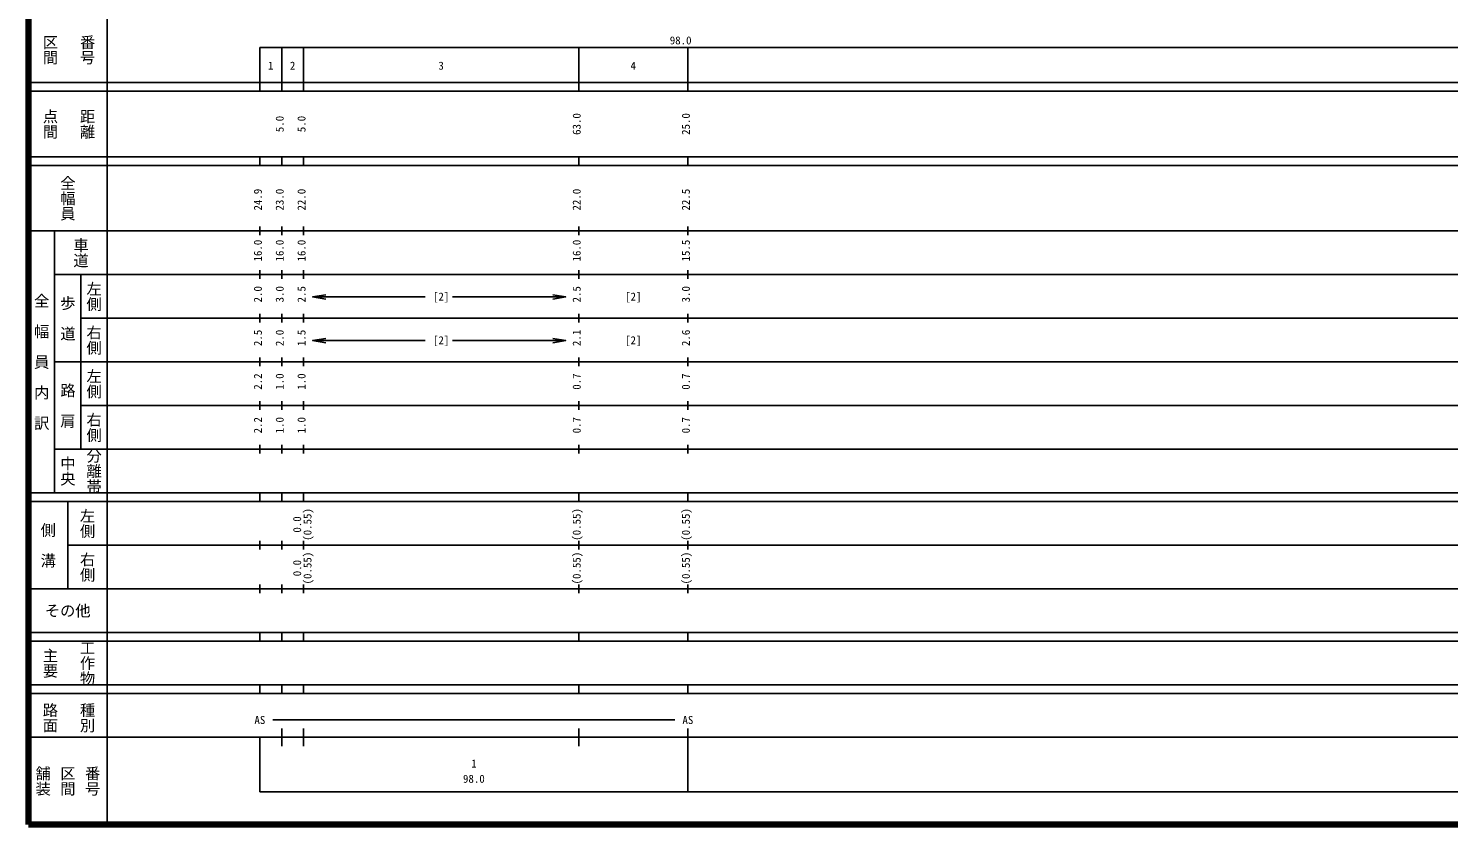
# Model space of a CAD drawing. Units: millimetres on the paper, enlarged 1000 times. Extents: x 40000 to 680000, y 20000 to 380000.
# Drawn here: x 40000 to 365183, y 20000 to 202409 of the extents above; entities that cross this region are included whole.
import ezdxf
from ezdxf.enums import TextEntityAlignment as Align

# ---------------------------------------------------------------- set-up
doc = ezdxf.new("R2010")
doc.units = ezdxf.units.MM
doc.header["$LTSCALE"] = 1000
doc.layers.add('M-TTL', color=2, linetype='Continuous', lineweight=140)
doc.layers.add('M-TTL-BAND', color=7, linetype='Continuous', lineweight=25)
doc.styles.add('@ＭＳ ゴシック', font='')
doc.styles.add('ＭＳ ゴシック', font='')
doc.styles.get('@ＭＳ ゴシック').set_extended_font_data('@MS Gothic')
doc.styles.get('ＭＳ ゴシック').set_extended_font_data('MS Gothic')

# ---------------------------------------------------------------- blocks, each defined once
blk = doc.blocks.new('open_arrow')
at = {"color": 0, "linetype": 'Continuous', "lineweight": -2}
blk.add_lwpolyline([(7.5, 1.25), (0, 0), (7.5, -1.25)], dxfattribs=at)

msp = doc.modelspace()

# ---------------------------------------------------------------- linework, layer by layer
at = {"layer": 'M-TTL'}
for p, q in [((40000, 380000), (40000, 20000)), ((40000, 20000), (680000, 20000))]:
    msp.add_line(p, q, dxfattribs=at)
at = {"layer": 'M-TTL-BAND'}
for p, q in [((58000, 370000), (58000, 20000)), ((93000, 198000), (93000, 188000)), ((93000, 198000), (579000, 198000)), ((98000, 188000), (98000, 198000)), ((103000, 188000), (103000, 198000)), ((166000, 188000), (166000, 198000)), ((191000, 188000), (191000, 198000)), ((40000, 190000), (579000, 190000)), ((40000, 188000), (579000, 188000)), ((40000, 173000), (579000, 173000)), ((93000, 171000), (93000, 173000)), ((98000, 171000), (98000, 173000)), ((103000, 171000), (103000, 173000)), ((166000, 171000), (166000, 173000)), ((191000, 171000), (191000, 173000)), ((40000, 171000), (579000, 171000)), ((93000, 155000), (93000, 157000)), ((98000, 155000), (98000, 157000)), ((103000, 155000), (103000, 157000)), ((166000, 155000), (166000, 157000)), ((191000, 155000), (191000, 157000)), ((40000, 156000), (579000, 156000)), ((46000, 96000), (46000, 156000)), ((93000, 145000), (93000, 147000)), ((98000, 145000), (98000, 147000)), ((103000, 145000), (103000, 147000)), ((166000, 145000), (166000, 147000)), ((191000, 145000), (191000, 147000)), ((46000, 146000), (579000, 146000)), ((52000, 146000), (52000, 106000)), ((105074, 140876), (130866, 140876)), ((163050, 140876), (137112, 140876)), ((93000, 135000), (93000, 137000)), ((98000, 135000), (98000, 137000)), ((103000, 135000), (103000, 137000)), ((166000, 135000), (166000, 137000)), ((191000, 135000), (191000, 137000)), ((52000, 136000), (579000, 136000)), ((105074, 130896), (130866, 130896)), ((163050, 130896), (137112, 130896)), ((93000, 125000), (93000, 127000)), ((98000, 125000), (98000, 127000)), ((103000, 125000), (103000, 127000)), ((166000, 125000), (166000, 127000)), ((191000, 125000), (191000, 127000)), ((46000, 126000), (579000, 126000)), ((52000, 116000), (579000, 116000)), ((93000, 115000), (93000, 117000)), ((98000, 115000), (98000, 117000)), ((103000, 115000), (103000, 117000)), ((166000, 115000), (166000, 117000)), ((191000, 115000), (191000, 117000)), ((46000, 106000), (579000, 106000)), ((93000, 105000), (93000, 107000)), ((98000, 105000), (98000, 107000)), ((103000, 105000), (103000, 107000)), ((166000, 105000), (166000, 107000)), ((191000, 105000), (191000, 107000)), ((40000, 96000), (579000, 96000)), ((93000, 94000), (93000, 96000)), ((98000, 94000), (98000, 96000)), ((103000, 94000), (103000, 96000)), ((166000, 94000), (166000, 96000)), ((191000, 94000), (191000, 96000)), ((40000, 94000), (579000, 94000)), ((49000, 94000), (49000, 74000)), ((93000, 83000), (93000, 85000)), ((98000, 83000), (98000, 85000)), ((103000, 83000), (103000, 85000)), ((166000, 83000), (166000, 85000)), ((191000, 83000), (191000, 85000)), ((49000, 84000), (579000, 84000)), ((93000, 73000), (93000, 75000)), ((98000, 73000), (98000, 75000)), ((103000, 73000), (103000, 75000)), ((166000, 73000), (166000, 75000)), ((191000, 73000), (191000, 75000)), ((40000, 74000), (579000, 74000)), ((40000, 64000), (579000, 64000)), ((40000, 62000), (579000, 62000)), ((93000, 62000), (93000, 64000)), ((98000, 62000), (98000, 64000)), ((103000, 62000), (103000, 64000)), ((166000, 62000), (166000, 64000)), ((191000, 62000), (191000, 64000)), ((40000, 52000), (579000, 52000)), ((40000, 50000), (579000, 50000)), ((93000, 50000), (93000, 52000)), ((98000, 50000), (98000, 52000)), ((103000, 50000), (103000, 52000)), ((166000, 50000), (166000, 52000)), ((191000, 50000), (191000, 52000)), ((96000, 44000), (188000, 44000)), ((40000, 40000), (579000, 40000)), ((93000, 40000), (93000, 27500)), ((98000, 38000), (98000, 42000)), ((103000, 38000), (103000, 42000)), ((166000, 38000), (166000, 42000)), ((191000, 27500), (191000, 42000)), ((93000, 27500), (579000, 27500))]:
    msp.add_line(p, q, dxfattribs=at)

# ---------------------------------------------------------------- block references
at = {"layer": 'M-TTL-BAND', "xscale": 400, "yscale": 400}
for p in [(105074, 140876), (105074, 130896)]:
    msp.add_blockref('open_arrow', p, dxfattribs=at)
at = {"layer": 'M-TTL-BAND', "xscale": 400, "yscale": 400, "rotation": 180}
for p in [(163050, 140876), (163050, 130896)]:
    msp.add_blockref('open_arrow', p, dxfattribs=at)

# ---------------------------------------------------------------- texts
at = {"layer": 'M-TTL-BAND', "style": '@ＭＳ ゴシック'}
for s, p in [('区間', (45000, 197500)), ('番号', (53500, 197500)), ('点間', (45000, 180500)), ('距離', (53500, 180500)), ('全幅員', (49000, 163500)), ('車道', (52000, 151000)), ('左側', (55000, 141000)), ('全\u3000幅\u3000員\u3000内\u3000訳', (43000, 126000)), ('歩\u3000道', (49000, 136000)), ('右側', (55000, 131000)), ('左側', (55000, 121000)), ('路\u3000肩', (49000, 116000)), ('右側', (55000, 111000)), ('中央', (49000, 101000)), ('分離帯', (55000, 101000)), ('左側', (53500, 89000)), ('側\u3000溝', (44500, 84000)), ('右側', (53500, 79000)), ('主要', (45000, 57000)), ('工作物', (53500, 57000)), ('路面', (45000, 44500)), ('種別', (53500, 44500)), ('舗装', (43333, 30000)), ('区間', (49000, 30000)), ('番号', (54667, 30000))]:
    msp.add_text(s, height=2566, rotation=270, dxfattribs=at).set_placement(p, align=Align.MIDDLE_CENTER)
at = {"layer": 'M-TTL-BAND', "style": 'ＭＳ ゴシック'}
for s, p in [('98.0', (189347, 198195)), ('1', (95500, 192405)), ('2', (100500, 192405)), ('3', (134500, 192405)), ('4', (178500, 192405)), ('[2]', (134500, 139500)), ('[2]', (178500, 139500)), ('[2]', (134500, 129500)), ('[2]', (178500, 129500)), ('AS', (93000, 42500)), ('AS', (191000, 42500)), ('1', (142000, 32523)), ('98.0', (142000, 29033))]:
    msp.add_text(s, height=1833, dxfattribs=at).set_placement(p, align=Align.BOTTOM_CENTER)
for s, p in [('5.0', (99000, 180500)), ('5.0', (104000, 180500)), ('63.0', (167000, 180500)), ('25.0', (192000, 180500)), ('24.9', (94000, 163174)), ('23.0', (99000, 163174)), ('22.0', (104000, 163174)), ('22.0', (167000, 163174)), ('22.5', (192000, 163174)), ('16.0', (94000, 151500)), ('16.0', (99000, 151500)), ('16.0', (104000, 151500)), ('16.0', (167000, 151500)), ('15.5', (192000, 151500)), ('2.0', (94000, 141500)), ('3.0', (99000, 141500)), ('2.5', (104000, 141500)), ('2.5', (167000, 141500)), ('3.0', (192000, 141500)), ('2.5', (94000, 131500)), ('2.0', (99000, 131500)), ('1.5', (104000, 131500)), ('2.1', (167000, 131500)), ('2.6', (192000, 131500)), ('2.2', (94000, 121500)), ('1.0', (99000, 121500)), ('1.0', (104000, 121500)), ('0.7', (167000, 121500)), ('0.7', (192000, 121500)), ('2.2', (94000, 111500)), ('1.0', (99000, 111500)), ('1.0', (104000, 111500)), ('0.7', (167000, 111500)), ('0.7', (192000, 111500)), ('(0.55)', (105370, 88764)), ('(0.55)', (167000, 88764)), ('(0.55)', (192000, 88764)), ('0.0', (103000, 88764)), ('(0.55)', (105370, 78764)), ('(0.55)', (167000, 78764)), ('(0.55)', (192000, 78764)), ('0.0', (103000, 78764))]:
    msp.add_text(s, height=1833, rotation=90, dxfattribs=at).set_placement(p, align=Align.BOTTOM_CENTER)
msp.add_text('その他', height=2566, dxfattribs=at).set_placement((49000, 69000), align=Align.MIDDLE_CENTER)

doc.saveas('drawing.dxf')
